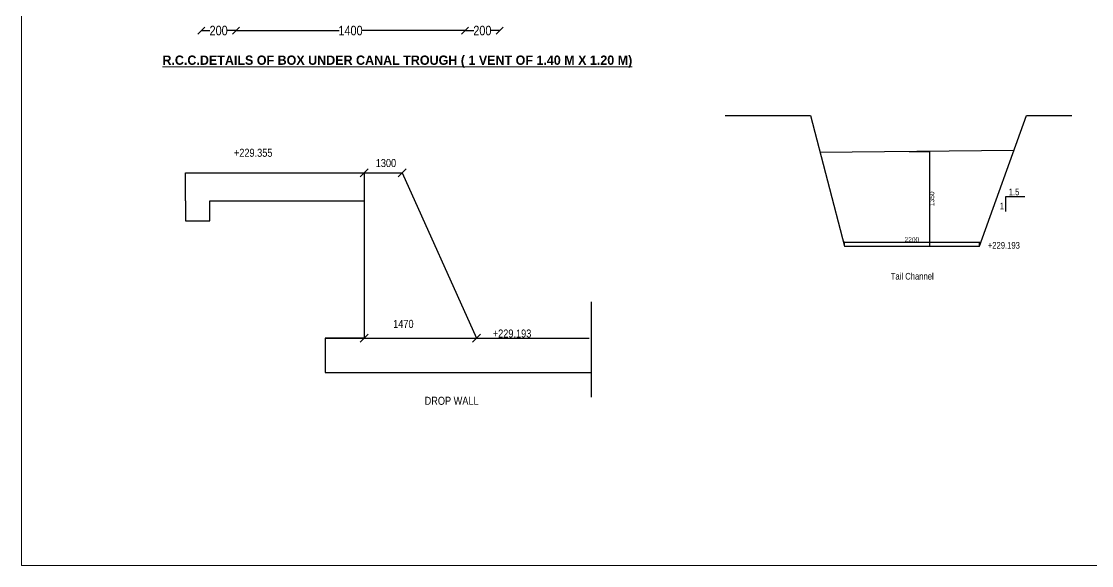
# Model space of a CAD drawing. Header units: inches. Extents: x -242633 to -168020, y 530076 to 578737.
# Drawn here: x -242633 to -202532, y 530076 to 550486 of the extents above; entities that cross this region are included whole.
import ezdxf

# ---------------------------------------------------------------- set-up
doc = ezdxf.new("R2010")
doc.units = ezdxf.units.IN
doc.header["$LTSCALE"] = 1000
doc.header["$MEASUREMENT"] = 0
for name, color, linetype in [('abutment', 6, 'Continuous'), ('DIM', 3, 'Continuous'), ('STEEL', 5, 'Continuous')]:
    doc.layers.add(name, color=color, linetype=linetype)
doc.styles.add('ARIAL NARROW', font='ARIALN.TTF')
doc.styles.add('CITYBLUEPR', font='cityb___.ttf')
doc.dimstyles.new('STANDARD$0', dxfattribs={"dimscale": 88.888889, "dimtxt": 0.02, "dimasz": 0.02, "dimexe": 0.05, "dimexo": 0.1, "dimgap": 0.002, "dimtad": 2, "dimdec": 0, "dimzin": 1, "dimdsep": 46, "dimtxsty": 'Standard', "dimblk": 'OBLIQUE', "dimcen": 0.09, "dimadec": 0, "dimazin": 0, "dimtfac": 1, "dimtdec": 4, "dimtofl": 0, "dimtmove": 0, "dimatfit": 3, "dimfxl": 1, "dimtolj": 1, "dimtzin": 1, "dimarcsym": 0})

# ---------------------------------------------------------------- blocks, each defined once
blk = doc.blocks.new('_Oblique')
at = {"color": 0, "linetype": 'ByBlock', "lineweight": -2}
blk.add_line((-0.5, -0.5), (0.5, 0.5), dxfattribs=at)
blk = doc.blocks.new('*D38')
at = {"layer": 'Defpoints', "color": 0, "transparency": 16777216}
for p in [(-234593, 550157), (-226010, 550157), (-226010, 550140)]:
    blk.add_point(p, dxfattribs=at)
at = {"layer": 'DIM', "color": 0, "lineweight": -2, "transparency": 16777216}
for p, q in [((-234593, 550153), (-234593, 550138)), ((-234593, 550140), (-230723, 550140)), ((-226010, 550140), (-229880, 550140)), ((-226010, 550153), (-226010, 550138))]:
    blk.add_line(p, q, dxfattribs=at)
at = {"layer": 'DIM', "color": 0, "lineweight": -2, "transparency": 16777216, "xscale": 266.6666666666666, "yscale": 266.6666666666666, "zscale": 266.6666666666666, "rotation": 180}
blk.add_blockref('_Oblique', (-234593, 550140), dxfattribs=at)
at = {"layer": 'DIM', "color": 0, "lineweight": -2, "transparency": 16777216, "xscale": 266.6666666666666, "yscale": 266.6666666666666, "zscale": 266.6666666666666}
blk.add_blockref('_Oblique', (-226010, 550140), dxfattribs=at)
at = {"layer": 'DIM', "color": 0, "lineweight": 9, "transparency": 16777216, "insert": (-230301, 550140), "char_height": 355.6, "attachment_point": 5, "style": 'ARIAL NARROW'}
blk.add_mtext('\\A1;1400', dxfattribs=at)
blk = doc.blocks.new('*D39')
at = {"layer": 'Defpoints', "color": 0, "transparency": 16777216}
for p in [(-226010, 550140), (-224710, 550140), (-224710, 550140)]:
    blk.add_point(p, dxfattribs=at)
at = {"layer": 'DIM', "color": 0, "lineweight": -2, "transparency": 16777216}
for p, q in [((-226010, 550144), (-226010, 550142)), ((-226010, 550140), (-225685, 550140)), ((-224710, 550140), (-225036, 550140)), ((-224710, 550144), (-224710, 550142))]:
    blk.add_line(p, q, dxfattribs=at)
at = {"layer": 'DIM', "color": 0, "lineweight": -2, "transparency": 16777216, "xscale": 266.6666666666666, "yscale": 266.6666666666666, "zscale": 266.6666666666666, "rotation": 180}
blk.add_blockref('_Oblique', (-226010, 550140), dxfattribs=at)
at = {"layer": 'DIM', "color": 0, "lineweight": -2, "transparency": 16777216, "xscale": 266.6666666666666, "yscale": 266.6666666666666, "zscale": 266.6666666666666}
blk.add_blockref('_Oblique', (-224710, 550140), dxfattribs=at)
at = {"layer": 'DIM', "color": 0, "lineweight": 9, "transparency": 16777216, "insert": (-225360, 550140), "char_height": 355.6, "attachment_point": 5, "style": 'ARIAL NARROW'}
blk.add_mtext('\\A1;200', dxfattribs=at)
blk = doc.blocks.new('*D40')
at = {"layer": 'Defpoints', "color": 0, "transparency": 16777216}
for p in [(-235893, 550140), (-234593, 550140), (-234593, 550140)]:
    blk.add_point(p, dxfattribs=at)
at = {"layer": 'DIM', "color": 0, "lineweight": -2, "transparency": 16777216}
for p, q in [((-235893, 550144), (-235893, 550142)), ((-235893, 550140), (-235567, 550140)), ((-234593, 550140), (-234918, 550140)), ((-234593, 550144), (-234593, 550142))]:
    blk.add_line(p, q, dxfattribs=at)
at = {"layer": 'DIM', "color": 0, "lineweight": -2, "transparency": 16777216, "xscale": 266.6666666666666, "yscale": 266.6666666666666, "zscale": 266.6666666666666, "rotation": 180}
blk.add_blockref('_Oblique', (-235893, 550140), dxfattribs=at)
at = {"layer": 'DIM', "color": 0, "lineweight": -2, "transparency": 16777216, "xscale": 266.6666666666666, "yscale": 266.6666666666666, "zscale": 266.6666666666666}
blk.add_blockref('_Oblique', (-234593, 550140), dxfattribs=at)
at = {"layer": 'DIM', "color": 0, "lineweight": 9, "transparency": 16777216, "insert": (-235243, 550140), "char_height": 355.6, "attachment_point": 5, "style": 'ARIAL NARROW'}
blk.add_mtext('\\A1;200', dxfattribs=at)
blk = doc.blocks.new('*D92')
at = {"layer": 'Defpoints', "color": 0, "transparency": 16777216}
for p in [(-209378, 545612), (-209378, 542054), (-208606, 542054)]:
    blk.add_point(p, dxfattribs=at)
at = {"layer": 'STEEL', "color": 0, "lineweight": -2, "transparency": 16777216}
for p, q in [((-209369, 545612), (-208602, 545612)), ((-208606, 545612), (-208606, 542054)), ((-209369, 542054), (-208602, 542054))]:
    blk.add_line(p, q, dxfattribs=at)
at = {"layer": 'STEEL', "color": 0, "lineweight": -2, "transparency": 16777216, "xscale": 1.777777777777778, "yscale": 1.777777777777778, "zscale": 1.777777777777778}
for p, rotation in [((-208606, 545612), 90), ((-208606, 542054), 270)]:
    blk.add_blockref('_Oblique', p, dxfattribs=dict(at, rotation=rotation))
at = {"layer": 'STEEL', "color": 0, "transparency": 16777216, "insert": (-208517, 543833), "char_height": 1.78, "attachment_point": 5, "rotation": 90}
blk.add_mtext('\\A1;{\\H100x;1350}', dxfattribs=at)
blk = doc.blocks.new('*D93')
at = {"layer": 'Defpoints', "color": 0, "transparency": 16777216}
for p in [(-206736, 542211), (-211797, 542054), (-206736, 542054)]:
    blk.add_point(p, dxfattribs=at)
at = {"layer": 'STEEL', "color": 0, "lineweight": -2, "transparency": 16777216}
for p, q in [((-211797, 542063), (-211797, 542216)), ((-211797, 542211), (-206736, 542211)), ((-206736, 542063), (-206736, 542216))]:
    blk.add_line(p, q, dxfattribs=at)
at = {"layer": 'STEEL', "color": 0, "lineweight": -2, "transparency": 16777216, "xscale": 1.777777777777778, "yscale": 1.777777777777778, "zscale": 1.777777777777778, "rotation": 180}
blk.add_blockref('_Oblique', (-211797, 542211), dxfattribs=at)
at = {"layer": 'STEEL', "color": 0, "lineweight": -2, "transparency": 16777216, "xscale": 1.777777777777778, "yscale": 1.777777777777778, "zscale": 1.777777777777778}
blk.add_blockref('_Oblique', (-206736, 542211), dxfattribs=at)
at = {"layer": 'STEEL', "color": 0, "transparency": 16777216, "insert": (-209266, 542300), "char_height": 1.78, "attachment_point": 5}
blk.add_mtext('\\A1;{\\H100x;2200}', dxfattribs=at)
blk = doc.blocks.new('*D105')
at = {"layer": 'Defpoints', "color": 0, "transparency": 16777216}
for p in [(-229789, 544800), (-228368, 544800), (-228368, 544800)]:
    blk.add_point(p, dxfattribs=at)
at = {"layer": 'STEEL', "color": 0, "lineweight": -2, "transparency": 16777216}
for p, q in [((-229789, 544801), (-229789, 544802)), ((-229789, 544800), (-228368, 544800)), ((-228368, 544801), (-228368, 544802))]:
    blk.add_line(p, q, dxfattribs=at)
at = {"layer": 'STEEL', "color": 0, "lineweight": -2, "transparency": 16777216, "xscale": 300, "yscale": 300, "zscale": 300, "rotation": 180}
blk.add_blockref('_Oblique', (-229789, 544800), dxfattribs=at)
at = {"layer": 'STEEL', "color": 0, "lineweight": -2, "transparency": 16777216, "xscale": 300, "yscale": 300, "zscale": 300}
blk.add_blockref('_Oblique', (-228368, 544800), dxfattribs=at)
at = {"layer": 'STEEL', "color": 0, "lineweight": 9, "transparency": 16777216, "insert": (-228974, 545171), "char_height": 300, "attachment_point": 5, "style": 'ARIAL NARROW'}
blk.add_mtext('\\A1;1300', dxfattribs=at)
blk = doc.blocks.new('*D106')
at = {"layer": 'Defpoints', "color": 0, "transparency": 16777216}
for p in [(-229789, 538602), (-225582, 538602), (-225582, 538602)]:
    blk.add_point(p, dxfattribs=at)
at = {"layer": 'STEEL', "color": 0, "lineweight": -2, "transparency": 16777216}
for p, q in [((-229789, 538603), (-229789, 538603)), ((-229789, 538602), (-225582, 538602)), ((-225582, 538603), (-225582, 538603))]:
    blk.add_line(p, q, dxfattribs=at)
at = {"layer": 'STEEL', "color": 0, "lineweight": -2, "transparency": 16777216, "xscale": 300, "yscale": 300, "zscale": 300, "rotation": 180}
blk.add_blockref('_Oblique', (-229789, 538602), dxfattribs=at)
at = {"layer": 'STEEL', "color": 0, "lineweight": -2, "transparency": 16777216, "xscale": 300, "yscale": 300, "zscale": 300}
blk.add_blockref('_Oblique', (-225582, 538602), dxfattribs=at)
at = {"layer": 'STEEL', "color": 0, "lineweight": 9, "transparency": 16777216, "insert": (-228321, 539139), "char_height": 300, "attachment_point": 5, "style": 'ARIAL NARROW'}
blk.add_mtext('\\A1;1470', dxfattribs=at)

msp = doc.modelspace()

# ---------------------------------------------------------------- linework, layer by layer
at = {"color": 0, "linetype": 'ByBlock', "lineweight": 9}
for p in [(-242633.4, 578737.2), (-168030, 530076)]:
    msp.add_line(p, (-242633.4, 530076), dxfattribs=at)
at = {"layer": 'STEEL', "color": 0}
for p, q in [((-216261.5, 546957.5), (-213070.5, 546957.5)), ((-213070.5, 546957.5), (-211797, 542054)), ((-206735.5, 542054), (-204975, 546957.5)), ((-204975, 546957.5), (-203269.5, 546957.5)), ((-212711.5, 545575.2), (-205442.1, 545656.5)), ((-236480.6, 543756), (-236480.6, 544800.5)), ((-236480.6, 544800.5), (-229788.6, 544800.5)), ((-229788.6, 544800.5), (-229788.6, 538602)), ((-229788.6, 544800.5), (-228367.6, 544800.5)), ((-228367.6, 544800.5), (-225581.6, 538602)), ((-205743, 543351.5), (-205743, 543916)), ((-205743, 543916), (-205036.5, 543916)), ((-236480.6, 543756), (-236480.6, 543007)), ((-235570.1, 543756), (-229788.6, 543756)), ((-235570.1, 543007), (-235570.1, 543756)), ((-236480.6, 543007), (-235570.1, 543007)), ((-211797, 542054), (-206735.5, 542054)), ((-221282.1, 539964), (-221282.1, 536390)), ((-229788.6, 538602), (-231252.6, 538602)), ((-231252.6, 538602), (-221354.1, 538602)), ((-231252.6, 538602), (-231252.6, 537318)), ((-231252.6, 537318), (-221282.1, 537318))]:
    msp.add_line(p, q, dxfattribs=at)

# ---------------------------------------------------------------- texts
at = {"layer": 'abutment', "color": 0, "lineweight": 9, "style": 'CITYBLUEPR'}
msp.add_text('%%UR.C.C.DETAILS OF BOX UNDER CANAL TROUGH ( 1 VENT OF 1.40 M X 1.20 M)', height=350, dxfattribs=at).set_placement((-237349.3, 548856.2))
at = {"layer": 'abutment', "color": 0, "lineweight": 9, "char_height": 250, "attachment_point": 6, "style": 'ARIAL NARROW'}
for s, insert in [('1.5', (-205239, 544088.6)), ('1', (-205811.5, 543565.5)), ('+229.193', (-205219, 542085.6)), ('Tail Channel', (-208449.5, 540926.6))]:
    msp.add_mtext(s, dxfattribs=dict(at, insert=insert))
at = {"layer": 'STEEL', "color": 0, "lineweight": 9, "style": 'ARIAL NARROW'}
for s, p in [('+229.355', (-234669.1, 545409.1)), ('+229.193', (-224969.6, 538630.1)), ('DROP WALL', (-227524.6, 536107.6))]:
    msp.add_text(s, height=300, dxfattribs=at).set_placement(p)

# ---------------------------------------------------------------- dimensions: what is measured, and where the dimension line sits
at = {"layer": 'DIM', "color": 0, "lineweight": 9}
for base, p1, p2, text, picture, middle in [((-234592.7, 550139.8), (-235892.7, 550139.8), (-234592.7, 550139.8), '200', '*D40', (-235242.7, 550139.8)), ((-226010.2, 550139.8), (-234592.7, 550157), (-226010.2, 550157), '1400', '*D38', (-230301.5, 550139.8)), ((-224710.2, 550139.8), (-226010.2, 550139.8), (-224710.2, 550139.8), '200', '*D39', (-225360.2, 550139.8))]:
    dim = msp.add_linear_dim(base=base, p1=p1, p2=p2, text=text, dimstyle='STANDARD$0', override={"dimtxt": 4, "dimasz": 3, "dimexe": 0.02, "dimexo": 0.05, "dimgap": 0.008, "dimtad": 0, "dimtxsty": 'ARIAL NARROW', "dimblk1": 'Oblique', "dimblk2": 'Oblique', "dimsah": 1}, dxfattribs=at)
    dim.commit()
    dim.dimension.update_dxf_attribs({"geometry": picture, "text_midpoint": middle})
at = {"layer": 'STEEL', "color": 0}
dim = msp.add_linear_dim(base=(-208606, 542054), p1=(-209377.7, 545612.5), p2=(-209377.7, 542054), angle=90, text='{\\H100x;1350}', dimstyle='STANDARD$0', dxfattribs=at)
dim.commit()
dim.dimension.update_dxf_attribs({"geometry": '*D92', "text_midpoint": (-208516.9, 543833.2)})
at = {"layer": 'STEEL', "color": 0, "lineweight": 9}
for base, p1, p2, text, picture, middle in [((-228367.6, 544800.5), (-229788.6, 544800.5), (-228367.6, 544800.5), '1300', '*D105', (-228974.1, 545171.5)), ((-225581.6, 538602), (-229788.6, 538602), (-225581.6, 538602), '1470', '*D106', (-228321.1, 539139))]:
    dim = msp.add_linear_dim(base=base, p1=p1, p2=p2, text=text, dimstyle='STANDARD$0', override={"dimscale": 1, "dimtxt": 300, "dimasz": 300, "dimexe": 1.25, "dimexo": 0.625, "dimgap": 0.625, "dimtad": 0, "dimzin": 8, "dimtxsty": 'ARIAL NARROW', "dimcen": 2.5, "dimtdec": 0, "dimtofl": 1, "dimtmove": 2, "dimtzin": 0}, dxfattribs=at)
    dim.commit()
    dim.dimension.update_dxf_attribs({"geometry": picture, "text_midpoint": middle, "dimtype": 160})
at = {"layer": 'STEEL', "color": 0}
dim = msp.add_aligned_dim(p1=(-211797, 542054), p2=(-206735.5, 542054), distance=157.2, text='{\\H100x;2200}', dimstyle='STANDARD$0', dxfattribs=at)
dim.commit()
dim.dimension.update_dxf_attribs({"geometry": '*D93', "text_midpoint": (-209266.3, 542300.2)})

doc.saveas('drawing.dxf')
